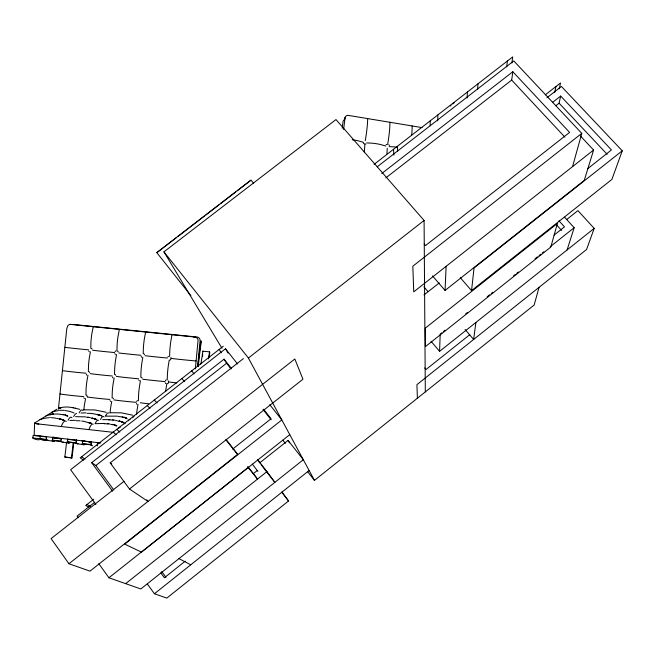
<?xml version="1.0" encoding="UTF-8"?>
<svg xmlns="http://www.w3.org/2000/svg" width="655" height="655" viewBox="0 0 655 655"><rect width="100%" height="100%" fill="white"/><g stroke="black" fill="none" stroke-linecap="round" stroke-linejoin="round"><path stroke-width="0.98" d="M112.103 397.921L112.259 392.157A23.711 5.346 -83.3 0 1 113.11 383.855L114.15 377.96M114.51 374.447L114.674 368.659A23.654 5.346 -83.5 0 1 115.526 360.373L116.557 354.511M116.918 351.006L117.089 345.201A23.613 5.346 -83.7 0 1 117.933 336.924L119.366 329.35M430.179 125.776L430.204 120.847M138.393 400.77L138.582 394.998A23.768 4.945 -83.4 0 1 139.433 386.671L140.44 380.752M140.792 377.231L140.989 371.434A23.719 4.945 -83.6 0 1 141.832 363.124L142.831 357.245M143.191 353.733L143.388 347.911A23.67 4.945 -83.8 0 1 144.231 339.609L145.607 332.019M167.213 380.031L167.434 374.226A23.776 4.536 -83.7 0 1 168.278 365.891L169.244 359.996M169.596 356.467L169.825 350.638A23.727 4.536 -83.9 0 1 170.66 342.311L171.987 334.697M437.712 120.946L437.827 114.944M566.681 219.531L577.907 210.632L594.2 228.382L439.579 351.358L440.201 334.066L441.798 332.797M580.346 135.888L593.602 150.028L584.244 180.42L445.056 290.443L446.12 266.323M467.072 97.988L467.474 91.962M100.821 442.993L34.175 435.256L34.609 423.04L56.928 409.178M477.528 89.629L478.011 83.791M195.346 368.839L198.097 340.035L197.474 338.406L195.722 337.128L193.626 336.891M197.654 366.047L200.127 339.978L199.513 338.357L197.777 337.096L72.975 324.421M58.385 409.285L66.818 328.474L68.055 325.248L69.979 324.364L72.034 324.544M460.26 277.638L471.543 290.623L474.048 267.96L622.25 150.806L561.409 86.444L546.941 97.742M342.246 128.216L343.097 121.118L344.317 119.603M343.629 129.461L345.087 117.311L346.315 115.779L347.87 115.321L422.017 127.586M506.708 66.9L507.461 60.964M344.833 119.235L345.087 117.311M475.89 322.481L473.655 339.454L465.091 329.49M511.883 62.978L512.701 56.903L374.07 164.356M385.844 177.882L511.678 80.098L512.832 71.731L569.596 132.4L425.521 245.56L424.178 244.012M97.628 442.551L97.235 445.957M97.505 444.417L97.767 442.731M91.291 441.838L90.898 445.236L92.683 445.777M91.02 444.548L91.43 442.019M84.135 444.098L82.366 443.566L82.776 441.036M76.037 442.854L76.316 441.167M67.67 439.169L67.268 442.559L69.168 443.116L69.389 442.624M67.817 439.349L67.399 441.871L77.388 443.337M52.908 437.671L52.49 440.185L54.398 440.733M61.357 438.457L60.964 441.847L69.168 443.116M54.553 440.946L54.324 441.437L46.063 440.16L46.464 436.779M46.341 438.637L46.62 436.959M46.341 440.578A134.373 36.402 -83.8 0 1 39.914 438.768L40.348 436.255M39.284 439.775A134.275 37.016 -83.8 0 1 32.75 437.958L33.184 435.444L46.407 436.934M166.861 383.56L165.895 389.496A23.834 4.536 -83.6 0 0 165.625 391.584M138.033 404.299L137.026 410.251A23.834 4.937 -83.2 0 0 136.527 414.435M111.735 401.433L110.695 407.369A23.768 5.338 -83.1 0 0 110.048 412.945M85.576 398.592L84.495 404.512A23.711 5.739 -83 0 0 83.84 410.063M90.423 351.792L89.35 357.63A23.596 5.748 -83.4 0 0 88.499 365.899L88.359 371.672M87.999 375.176L86.927 381.054A23.654 5.739 -83.2 0 0 86.067 389.332L85.936 395.088M554.662 92.519L555.931 86.55M559.272 88.761L560.541 82.948L545.288 94.86M555.866 105.684L559.075 103.179L560.68 96.056L611.459 149.938L587.453 168.892M93.256 326.698L91.774 334.247A23.547 5.739 -83.7 0 0 90.922 342.5L90.783 348.296M539.057 287.349L534.152 305.034L314.465 480.377L307.514 471.543M572.56 166.624L581.787 133.366L513.774 60.907L377.223 166.804M567.107 249.932L574.165 227.711L564.569 217.19M594.2 228.382L586.561 249.506L416.924 384.649L417.391 398.183M622.25 150.806L611.909 179.413L471.543 290.623M76.529 439.62L75.906 443.541L84.061 444.802L84.274 444.303M82.858 440.332L82.235 444.254L84.061 444.802M77.765 444.09L77.986 443.591M62.896 442.412L63.117 441.912M52.989 436.967L52.351 440.872L54.324 441.437M115.075 351.571L115.779 350.875M167.786 357.04L168.491 356.336M170.03 360.144L170.742 359.439L170.955 357.343M136.559 401.376L137.46 400.631M165.396 380.629L166.108 379.925M167.647 383.724L168.36 383.019L168.572 380.915M450.337 106.053L450.951 105.504M452.711 103.932L454.431 102.532M282.027 492.11L288.552 500.969L166.812 598.097L154.424 593.749L147.301 583.924M185.209 561.179L164.397 577.751L160.778 572.798M469.815 334.656L426.061 369.477L424.751 367.922M154.424 593.749L309.135 470.511M98.79 563.652L108.918 577.775L248.163 467.457L257.481 478.993L247.721 466.368M289.772 434.642L141.464 552.149L124.737 544.117L281.822 419.929L269.803 404.733M260.092 462.561L288.061 440.389L303.314 459.728L140.809 588.976L125.768 583.695M253.297 473.68L257.284 470.519M554.097 235.104L564.487 226.859L559.002 220.841M257.595 459.589L266.937 471.616L125.645 583.654L108.918 577.775M443.394 331.536L444.982 330.267M465.721 313.81L467.31 312.541M487.246 296.715L489.645 294.815M491.234 293.546L492.83 292.286M513.561 275.82L515.158 274.56M516.754 273.291L518.351 272.022M535.094 258.733L537.485 256.834M539.081 255.565L540.678 254.296M542.274 253.035L543.863 251.766M550.249 246.698L574.165 227.711M423.957 294.971L439.202 282.935M232.558 449.174L271.064 418.758L263.547 409.228M226.114 439.505L237.642 454.414L89.989 571.135L68.939 563.742L51.09 538.598L124.016 481.327M243.414 358.58L110.196 462.88L129.485 489.007L294.832 358.997L302.946 379.22L68.939 563.742M581.787 133.366L412.83 266.208L413.723 291.868L593.602 150.028M314.465 480.377L248.401 358.039L424.088 220.448L335.99 119.57L163.938 251.856L221.98 348.272M93.706 499.241L85.707 505.513L88.982 507.281M94.705 502.279L77.085 516.115L78.272 517.761M223.249 346.225L80.205 457.878L83.562 460.121M237.528 363.951L225.5 348.755L70.625 469.709L95.876 504.432M112.586 491.176L91.667 462.676L224.067 359.177L231.592 368.708M552.664 102.327L560.68 96.056M91.667 462.676L95.851 465.508L226.581 363.255L224.067 359.177M381.799 173.469L512.832 71.731M176.13 237.806L156.799 252.666L250.963 180.019L253.657 183.375M177.742 236.57L204.319 216.142M205.932 214.906L218.819 204.999M220.432 203.762L235.734 191.997M237.347 190.761L250.235 180.854M386.041 144.845L386.835 144.378M61.005 407.697L58.762 408.384C65.623 405.609 73.049 407.557 79.869 409.391M59.245 408.229L61.513 407.549M51.344 414.435L49.821 414.762L51.663 414.41M53.423 413.927L50.541 414.443L51.074 414.345M50.541 414.443L52.908 414.009M102.63 419.65L109.884 419.634M105.512 416.154L117.564 416.146M95.073 423.679L104.726 423.441M69.938 420.42L75.391 420.297M75.571 416.662L85.543 416.867M81.04 413.002L85.928 412.863M59.179 410.325L64.313 410.292M83.75 409.825L94.86 409.94L106.192 412.282M110.13 412.724L121.298 412.838L132.646 415.188M365.957 144.059L363.951 143.732L363.288 143.019M49.911 417.481L50.41 417.481M366.726 142.896L372.654 143.224A23.04 7.958 6.1 0 1 380.563 144.534L385.754 146.049M389.103 146.605L395.039 146.933A23.031 7.925 5.8 0 1 397.061 147.17M69.979 324.364L195.722 337.128M200.839 364.196A133.44 25.078 -84.1 0 0 202.878 351.162L209.502 351.85L209.821 352.406A136.076 24.915 -84.2 0 1 209.117 357.18M34.609 423.04L36.631 423.777L113.896 432.398M36.631 423.777L38.792 424.022M52.474 437.622L61.562 438.645M67.629 439.333L76.725 440.357M81.777 440.93L90.865 441.953M96.932 442.633L98.954 442.862M54.48 438.195L56.51 438.424M59.548 438.768L61.578 438.997M88.949 442.092L90.98 442.322M32.75 437.958L45.981 439.448M52.048 440.135L61.144 441.167M67.211 441.855L76.308 442.878M82.374 443.566L91.471 444.598M47.979 440.013L39.914 438.768M53.047 440.586L61.161 441.503M82.465 443.91L91.594 444.942M66.466 442.682A73.491 19.544 -82.2 0 1 64.779 457.026L71.952 457.951A76.029 19.863 -82.3 0 0 73.761 442.33M71.952 457.951L64.779 457.026M112.595 419.855L114.92 420.158M107.477 423.662L109.835 423.965M87.852 417.161L90.161 417.562M72.951 407.721L73.409 407.828M75.12 408.188L75.571 408.286M122.141 416.842L124.401 417.366M112.177 424.375L114.494 424.915M63.224 414.59L65.492 415.114M61.505 419.397L64.182 420.395L61.505 419.397L63.715 420.174M126.21 417.906L123.991 417.292L126.611 418.037M116.344 425.48L114.068 424.849L116.762 425.611M59.245 418.766L61.988 419.527L59.744 418.84M67.236 415.655L65.009 415.041L67.711 415.794M91.978 418.021L96.834 419.626L92.429 418.095M53.702 437.18L55.11 437.597M97.669 414.418L102.008 415.933L97.235 414.345L101.599 415.712M119.513 421.083L123.934 422.622L119.095 421.018L123.541 422.418M83.513 440.537L84.814 440.954M363.369 142.34L358.138 140.817A23.048 7.983 6.5 0 0 352.226 139.744M94.222 418.643L96.408 419.413M88.851 422.434L91.504 423.425L89.301 422.557M178.987 558.617L190.752 564.815M86.976 504.522L90.423 506.397M81.613 456.781L84.978 459.049M129.485 489.007L147.956 501.435L146.736 499.798M110.196 462.88L111.817 464.043M113.11 432.194L116.14 434.674M116.68 429.41L119.808 432.03M147.228 405.568L149.946 408.319M154.326 400.025L157.069 402.94M559.075 103.179L607.128 154.285M388.824 144.706L389.496 145.418M511.678 80.098L564.872 137.116M556.103 224.37L561.605 230.429M432.521 275.911L445.056 290.443M423.875 286.825L427.821 291.426M431.023 341.255L439.579 351.358M225.95 439.931L237.642 454.414M163.938 251.856L248.401 358.039M156.676 252.478L190.883 295.634M226.581 363.255L230.969 368.822M262.982 409.416L271.145 419.765M282.845 440.217L285.375 443.427M181.918 378.492L184.382 381.603M258.602 461.447L259.847 463.052M261.099 464.665L274.854 482.367L266.937 471.616M281.724 492.183L288.552 500.969M252.331 464.125L257.955 471.387M191.735 370.828L193.995 373.882M95.851 465.508L113.814 489.965M161.736 571.553L165.92 577.268M165.183 382.733L165.74 383.568M143.985 353.765L144.534 354.601M141.144 356.402L141.701 357.237M141.586 377.28L142.143 378.115M138.745 379.925L139.302 380.76M117.703 351.039L118.252 351.874M114.862 353.667L115.411 354.502M136.346 403.48L136.895 404.315M115.288 374.488L115.837 375.323M112.447 377.124L112.996 377.96M91.553 348.329L92.101 349.156M88.712 350.949L89.252 351.776M112.881 397.97L113.43 398.805M110.032 400.623L110.58 401.458M89.129 371.712L89.678 372.548M86.28 374.349L86.828 375.176M86.706 395.137L87.369 397.036M83.856 397.781L84.397 398.617M219.155 349.418L221.243 352.824M225.5 348.755L228.079 353.11M202.878 351.162L203.206 351.727M288.061 440.389L289.453 442.878M393.516 149.283L393.892 155.186M397.356 146.311L397.634 151.395M424.088 220.448L425.316 391.944M73.155 442.477A73.54 19.216 -82.3 0 1 71.387 457.788M209.502 351.85A133.53 24.44 -84.2 0 1 208.437 358.915M197.884 366.284A91.151 14.926 -83.9 0 1 200.987 340.813L201.339 341.402A88.875 14.549 -83.9 0 0 198.301 366.341M202.78 354.592A135.978 25.561 -84.1 0 1 202.493 356.492M79.132 412.92A17.226 4.249 -82.7 0 1 82.817 410.464M51.745 412.29A30.605 29.295 58.5 0 1 58.328 410.636M65.164 410.587A30.605 29.295 58.5 0 1 74.064 412.994M104.301 423.76A31.636 30.367 55.6 0 1 108.255 423.941M110.621 424.293A31.636 30.367 55.6 0 1 112.955 424.833M115.247 425.545A31.636 30.367 55.6 0 1 116.746 426.127M124.016 423.965A17.808 3.856 -82.9 0 1 125.301 423.228M108.673 419.986A31.203 29.966 55.5 0 1 113.348 420.133M115.681 420.485A31.203 29.966 55.5 0 1 117.22 420.813M117.982 421.009A31.203 29.966 55.5 0 1 119.497 421.468M95.278 423.302A17.759 4.176 -82.7 0 1 98.537 420.354M105.643 415.843A17.267 3.955 -82.9 0 1 108.73 413.035M132.728 417.849A17.317 3.66 -83 0 1 134.422 415.851M118.301 416.433A30.777 29.581 55.5 0 1 122.878 417.3M125.105 417.996A30.777 29.581 55.5 0 1 127.291 418.864M61.259 426.528A17.972 4.61 -82.5 0 1 66.294 421.452M88.9 429.615A18.021 4.29 -82.7 0 1 93.231 424.17M76.185 420.756A31.546 30.212 57.1 0 1 80.123 420.829M81.687 421.001A31.546 30.212 57.1 0 1 90.087 423.4M86.362 417.153A31.113 29.819 57.1 0 1 88.679 417.497M90.971 418.029A31.113 29.819 57.1 0 1 93.223 418.733M68.055 420.281A17.718 4.487 -82.6 0 1 71.952 417.694M128.429 420.78A17.554 3.758 -83 0 1 129.305 419.757M129.723 419.519A17.554 3.758 -83 0 1 130.116 419.462M100.534 419.519A17.513 4.061 -82.8 0 1 104.079 416.965M39.922 419.634A31.456 30.056 58.6 0 1 49.002 417.734M51.352 417.718A31.456 30.056 58.6 0 1 56.035 418.242M56.805 418.398A31.456 30.056 58.6 0 1 58.344 418.774M59.106 418.987A31.456 30.056 58.6 0 1 60.612 419.487M118.563 428.493A18.07 3.971 -82.8 0 1 120.348 427.101M45.915 415.909A31.022 29.672 58.5 0 1 50.312 414.623M52.58 414.238A31.022 29.672 58.5 0 1 63.338 414.861M66.335 415.761A31.022 29.672 58.5 0 1 67.801 416.326M73.671 416.547A17.464 4.364 -82.7 0 1 76.619 413.567M87.074 413.354A30.687 29.442 57.1 0 1 96.211 414.361M96.956 414.574A30.687 29.442 57.1 0 1 98.438 415.057M88.548 349.827A29.745 1.056 5.4 0 1 64.853 347.33M136.142 402.309A29.843 2.014 5.3 0 1 113.978 399.902M138.541 378.77A29.819 1.539 5.4 0 1 116.393 376.42M140.94 355.272A29.794 1.064 5.5 0 1 118.801 352.971M167.336 358.015A29.835 1.073 5.5 0 1 145.082 355.706M109.852 399.452A29.811 1.998 5.3 0 1 87.811 397.061M164.954 381.578A29.86 1.547 5.4 0 1 142.692 379.212M148.685 403.816A29.876 2.022 5.4 0 1 140.293 402.76M112.267 375.986A29.786 1.531 5.3 0 1 90.234 373.645M196.14 360.97A29.884 1.081 5.5 0 1 171.504 358.449M83.701 396.619A29.794 1.981 5.2 0 1 59.982 393.974M176.85 382.954A29.901 1.556 5.5 0 1 169.121 382.021M86.124 373.211A29.77 1.515 5.3 0 1 62.413 370.64M114.674 352.546A29.77 1.064 5.4 0 1 92.65 350.253M364.827 144.55A29.115 4.135 -80.4 0 1 364.278 152.124M387.22 148.251A29.074 4.569 -80.4 0 1 386.917 153.802M367.676 118.498A29.008 4.094 -80.3 0 1 365.269 140.678M389.93 122.223A28.976 4.519 -80.2 0 1 387.645 144.395M412.126 125.932A28.935 4.953 -80.2 0 1 411.725 134.995M557.38 223.461L550.806 247.074L425.414 346.626L425.3 328.122L557.38 223.461"/></g></svg>
